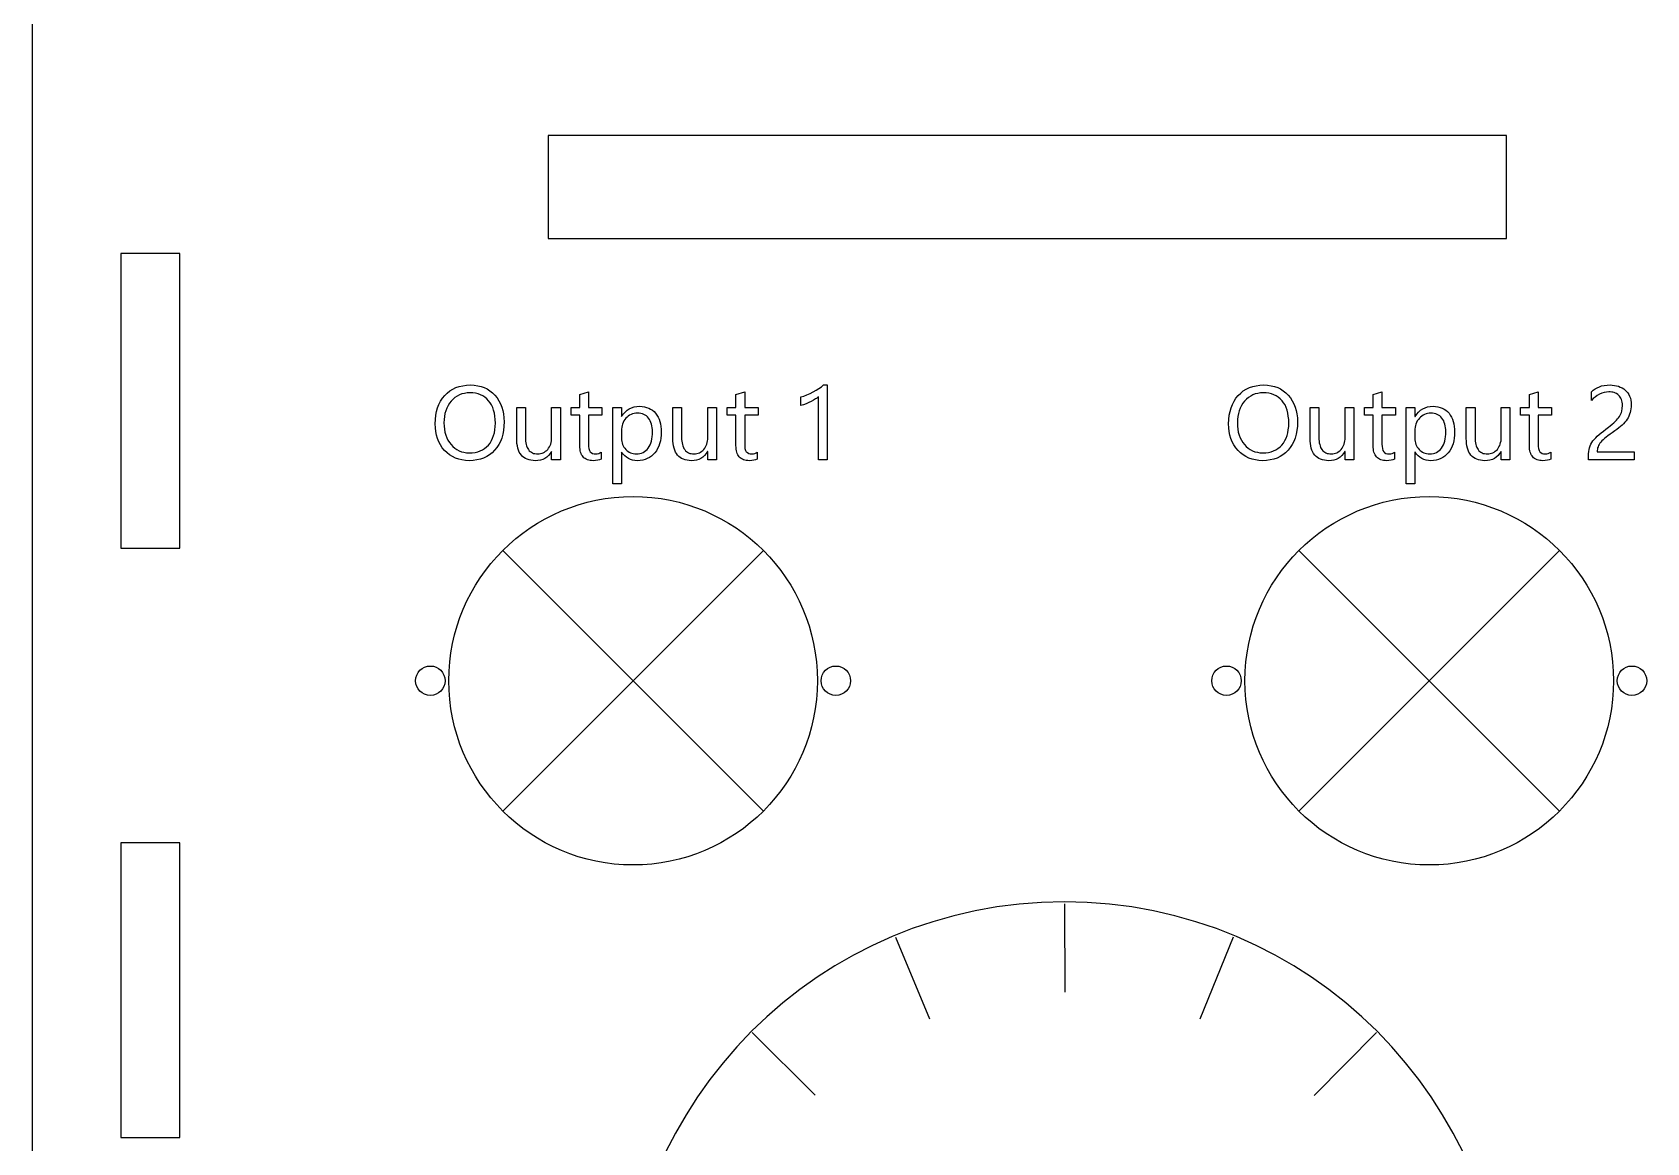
# Model space of a CAD drawing. Header units: millimetres. Extents: x 0 to 330, y 0 to 270.
# Drawn here: x 0 to 109.5, y 59.7 to 135 of the extents above; entities that cross this region are included whole.
import ezdxf

# ---------------------------------------------------------------- set-up
doc = ezdxf.new("R2010")
doc.units = ezdxf.units.MM

msp = doc.modelspace()

# ---------------------------------------------------------------- linework, layer by layer
at = {"color": 7, "linetype": 'Continuous', "lineweight": 25}
for p, q in [((0, 270), (0, 0)), ((100, 128), (35, 128)), ((35, 128), (35, 121)), ((100, 121), (100, 128)), ((35, 121), (100, 121)), ((6, 120), (6, 100)), ((10, 120), (6, 120)), ((10, 100), (10, 120)), ((6, 100), (10, 100)), ((6, 80), (6, 60)), ((10, 80), (6, 80)), ((10, 60), (10, 80)), ((6, 60), (10, 60))]:
    msp.add_line(p, q, dxfattribs=at)
at = {"color": 7, "linetype": 'Continuous'}
for p, q in [((31.91, 99.84), (49.59, 82.16)), ((49.59, 99.84), (31.91, 82.16)), ((85.91, 99.84), (103.59, 82.16)), ((103.59, 99.84), (85.91, 82.16)), ((70, 75.87), (70.03, 69.87)), ((58.55, 73.6), (60.86, 68.06)), ((81.45, 73.6), (79.18, 68.04)), ((48.83, 67.13), (53.09, 62.89)), ((91.17, 67.13), (86.95, 62.86))]:
    msp.add_line(p, q, dxfattribs=at)
at = {"color": 7, "linetype": 'Continuous', "flags": 128}
for points in [[(29.64, 105.93), (29.39, 105.95), (29.14, 105.98), (28.92, 106.03), (28.7, 106.11), (28.49, 106.21), (28.3, 106.33), (28.13, 106.47), (27.96, 106.63), (27.81, 106.81), (27.68, 107), (27.58, 107.21), (27.49, 107.43), (27.42, 107.66), (27.37, 107.91), (27.34, 108.17), (27.33, 108.44), (27.33, 108.44), (27.34, 108.73), (27.37, 109.01), (27.42, 109.27), (27.49, 109.52), (27.58, 109.75), (27.69, 109.97), (27.82, 110.17), (27.97, 110.35), (28.14, 110.52), (28.32, 110.66), (28.52, 110.79), (28.73, 110.89), (28.96, 110.97), (29.2, 111.02), (29.46, 111.05), (29.73, 111.07), (29.73, 111.07), (29.98, 111.05), (30.21, 111.02), (30.44, 110.97), (30.65, 110.89), (30.85, 110.8), (31.04, 110.68), (31.21, 110.54), (31.38, 110.37), (31.52, 110.19), (31.65, 110), (31.76, 109.79), (31.84, 109.57), (31.91, 109.34), (31.96, 109.1), (31.99, 108.84), (32, 108.56), (32, 108.56), (31.99, 108.27), (31.96, 107.99), (31.91, 107.72), (31.84, 107.47), (31.75, 107.24), (31.64, 107.03), (31.51, 106.83), (31.36, 106.64), (31.19, 106.47), (31.01, 106.33), (30.82, 106.21), (30.61, 106.11), (30.39, 106.03), (30.15, 105.98), (29.91, 105.95), (29.64, 105.93)], [(38.58, 106.04), (38.47, 105.99), (38.35, 105.96), (38.21, 105.94), (38.05, 105.93), (38.05, 105.93), (37.94, 105.94), (37.84, 105.95), (37.74, 105.97), (37.65, 106), (37.57, 106.03), (37.49, 106.08), (37.42, 106.13), (37.36, 106.19), (37.31, 106.26), (37.26, 106.33), (37.22, 106.42), (37.19, 106.51), (37.16, 106.61), (37.15, 106.72), (37.14, 106.83), (37.13, 106.96), (37.13, 106.96), (37.13, 109.03), (37.13, 109.03), (36.54, 109.03), (36.54, 109.03), (36.54, 109.55), (36.54, 109.55), (37.13, 109.55), (37.13, 109.55), (37.13, 110.42), (37.13, 110.42), (37.72, 110.61), (37.72, 110.61), (37.72, 109.55), (37.72, 109.55), (38.64, 109.55), (38.64, 109.55), (38.64, 109.03), (38.64, 109.03), (37.72, 109.03), (37.72, 109.03), (37.72, 107.05), (37.72, 107.05), (37.73, 106.89), (37.75, 106.75), (37.79, 106.63), (37.84, 106.54), (37.91, 106.48), (37.99, 106.43), (38.1, 106.4), (38.22, 106.39), (38.22, 106.39), (38.32, 106.4), (38.42, 106.42), (38.5, 106.46), (38.58, 106.51), (38.58, 106.51), (38.58, 106.04)], [(49.17, 106.04), (49.06, 105.99), (48.94, 105.96), (48.8, 105.94), (48.65, 105.93), (48.65, 105.93), (48.53, 105.94), (48.43, 105.95), (48.33, 105.97), (48.24, 106), (48.16, 106.03), (48.08, 106.08), (48.02, 106.13), (47.95, 106.19), (47.9, 106.26), (47.85, 106.33), (47.81, 106.42), (47.78, 106.51), (47.76, 106.61), (47.74, 106.72), (47.73, 106.83), (47.72, 106.96), (47.72, 106.96), (47.72, 109.03), (47.72, 109.03), (47.13, 109.03), (47.13, 109.03), (47.13, 109.55), (47.13, 109.55), (47.72, 109.55), (47.72, 109.55), (47.72, 110.42), (47.72, 110.42), (48.32, 110.61), (48.32, 110.61), (48.32, 109.55), (48.32, 109.55), (49.24, 109.55), (49.24, 109.55), (49.24, 109.03), (49.24, 109.03), (48.32, 109.03), (48.32, 109.03), (48.32, 107.05), (48.32, 107.05), (48.32, 106.89), (48.34, 106.75), (48.38, 106.63), (48.43, 106.54), (48.5, 106.48), (48.59, 106.43), (48.69, 106.4), (48.82, 106.39), (48.82, 106.39), (48.92, 106.4), (49.01, 106.42), (49.09, 106.46), (49.17, 106.51), (49.17, 106.51), (49.17, 106.04)], [(53.91, 106), (53.32, 106), (53.32, 106), (53.32, 110.27), (53.32, 110.27), (53.28, 110.24), (53.23, 110.2), (53.18, 110.16), (53.12, 110.12), (52.98, 110.04), (52.83, 109.95), (52.66, 109.87), (52.48, 109.8), (52.31, 109.73), (52.13, 109.68), (52.13, 109.68), (52.13, 110.26), (52.13, 110.26), (52.33, 110.32), (52.54, 110.4), (52.75, 110.5), (52.96, 110.6), (53.16, 110.71), (53.35, 110.83), (53.52, 110.95), (53.67, 111.07), (53.67, 111.07), (53.91, 111.07), (53.91, 111.07), (53.91, 106)], [(83.46, 105.93), (83.2, 105.95), (82.96, 105.98), (82.73, 106.03), (82.51, 106.11), (82.31, 106.21), (82.12, 106.33), (81.94, 106.47), (81.78, 106.63), (81.63, 106.81), (81.5, 107), (81.39, 107.21), (81.3, 107.43), (81.23, 107.66), (81.18, 107.91), (81.16, 108.17), (81.14, 108.44), (81.14, 108.44), (81.16, 108.73), (81.18, 109.01), (81.24, 109.27), (81.31, 109.52), (81.4, 109.75), (81.51, 109.97), (81.64, 110.17), (81.79, 110.35), (81.96, 110.52), (82.14, 110.66), (82.34, 110.79), (82.55, 110.89), (82.78, 110.97), (83.02, 111.02), (83.27, 111.05), (83.54, 111.07), (83.54, 111.07), (83.79, 111.05), (84.03, 111.02), (84.25, 110.97), (84.47, 110.89), (84.67, 110.8), (84.85, 110.68), (85.03, 110.54), (85.19, 110.37), (85.34, 110.19), (85.46, 110), (85.57, 109.79), (85.66, 109.57), (85.73, 109.34), (85.78, 109.1), (85.81, 108.84), (85.82, 108.56), (85.82, 108.56), (85.81, 108.27), (85.78, 107.99), (85.73, 107.72), (85.66, 107.47), (85.56, 107.24), (85.45, 107.03), (85.32, 106.83), (85.17, 106.64), (85.01, 106.47), (84.83, 106.33), (84.63, 106.21), (84.43, 106.11), (84.2, 106.03), (83.97, 105.98), (83.72, 105.95), (83.46, 105.93)], [(92.39, 106.04), (92.29, 105.99), (92.16, 105.96), (92.02, 105.94), (91.87, 105.93), (91.87, 105.93), (91.76, 105.94), (91.65, 105.95), (91.56, 105.97), (91.47, 106), (91.38, 106.03), (91.31, 106.08), (91.24, 106.13), (91.18, 106.19), (91.12, 106.26), (91.08, 106.33), (91.04, 106.42), (91, 106.51), (90.98, 106.61), (90.96, 106.72), (90.95, 106.83), (90.95, 106.96), (90.95, 106.96), (90.95, 109.03), (90.95, 109.03), (90.36, 109.03), (90.36, 109.03), (90.36, 109.55), (90.36, 109.55), (90.95, 109.55), (90.95, 109.55), (90.95, 110.42), (90.95, 110.42), (91.54, 110.61), (91.54, 110.61), (91.54, 109.55), (91.54, 109.55), (92.46, 109.55), (92.46, 109.55), (92.46, 109.03), (92.46, 109.03), (91.54, 109.03), (91.54, 109.03), (91.54, 107.05), (91.54, 107.05), (91.55, 106.89), (91.57, 106.75), (91.61, 106.63), (91.66, 106.54), (91.72, 106.48), (91.81, 106.43), (91.92, 106.4), (92.04, 106.39), (92.04, 106.39), (92.14, 106.4), (92.23, 106.42), (92.32, 106.46), (92.39, 106.51), (92.39, 106.51), (92.39, 106.04)], [(102.99, 106.04), (102.88, 105.99), (102.76, 105.96), (102.62, 105.94), (102.46, 105.93), (102.46, 105.93), (102.35, 105.94), (102.25, 105.95), (102.15, 105.97), (102.06, 106), (101.98, 106.03), (101.9, 106.08), (101.83, 106.13), (101.77, 106.19), (101.72, 106.26), (101.67, 106.33), (101.63, 106.42), (101.6, 106.51), (101.57, 106.61), (101.55, 106.72), (101.54, 106.83), (101.54, 106.96), (101.54, 106.96), (101.54, 109.03), (101.54, 109.03), (100.95, 109.03), (100.95, 109.03), (100.95, 109.55), (100.95, 109.55), (101.54, 109.55), (101.54, 109.55), (101.54, 110.42), (101.54, 110.42), (102.13, 110.61), (102.13, 110.61), (102.13, 109.55), (102.13, 109.55), (103.05, 109.55), (103.05, 109.55), (103.05, 109.03), (103.05, 109.03), (102.13, 109.03), (102.13, 109.03), (102.13, 107.05), (102.13, 107.05), (102.14, 106.89), (102.16, 106.75), (102.2, 106.63), (102.25, 106.54), (102.32, 106.48), (102.4, 106.43), (102.51, 106.4), (102.63, 106.39), (102.63, 106.39), (102.73, 106.4), (102.82, 106.42), (102.91, 106.46), (102.99, 106.51), (102.99, 106.51), (102.99, 106.04)], [(107.86, 109.68), (107.85, 109.79), (107.84, 109.9), (107.82, 110), (107.78, 110.09), (107.74, 110.17), (107.7, 110.25), (107.65, 110.32), (107.59, 110.38), (107.53, 110.43), (107.46, 110.48), (107.38, 110.52), (107.3, 110.55), (107.21, 110.57), (107.13, 110.59), (107.03, 110.6), (106.94, 110.61), (106.94, 110.61), (106.77, 110.59), (106.61, 110.56), (106.45, 110.51), (106.3, 110.44), (106.15, 110.35), (106.01, 110.25), (105.87, 110.14), (105.75, 110.01), (105.75, 110.01), (105.75, 110.6), (105.75, 110.6), (105.87, 110.71), (106, 110.8), (106.14, 110.88), (106.29, 110.95), (106.44, 111), (106.62, 111.04), (106.81, 111.06), (107.01, 111.07), (107.01, 111.07), (107.16, 111.06), (107.31, 111.04), (107.45, 111.02), (107.58, 110.98), (107.71, 110.93), (107.83, 110.87), (107.94, 110.8), (108.04, 110.72), (108.13, 110.63), (108.21, 110.53), (108.28, 110.42), (108.34, 110.3), (108.39, 110.17), (108.42, 110.03), (108.44, 109.89), (108.45, 109.73), (108.45, 109.73), (108.44, 109.59), (108.43, 109.45), (108.41, 109.32), (108.38, 109.2), (108.34, 109.08), (108.29, 108.96), (108.24, 108.85), (108.17, 108.75), (108.1, 108.64), (108.02, 108.54), (107.93, 108.44), (107.83, 108.34), (107.72, 108.24), (107.6, 108.15), (107.47, 108.05), (107.33, 107.95), (107.33, 107.95), (107.16, 107.83), (107.01, 107.72), (106.87, 107.61), (106.75, 107.52), (106.64, 107.43), (106.55, 107.35), (106.46, 107.27), (106.39, 107.19), (106.32, 107.11), (106.27, 107.04), (106.23, 106.96), (106.2, 106.88), (106.17, 106.8), (106.16, 106.72), (106.15, 106.62), (106.14, 106.53), (106.14, 106.53), (108.64, 106.53), (108.64, 106.53), (108.64, 106), (108.64, 106), (105.55, 106), (105.55, 106), (105.55, 106.25), (105.55, 106.25), (105.56, 106.4), (105.57, 106.55), (105.59, 106.68), (105.62, 106.81), (105.66, 106.93), (105.71, 107.05), (105.78, 107.16), (105.85, 107.27), (105.94, 107.38), (106.04, 107.49), (106.15, 107.6), (106.27, 107.71), (106.41, 107.82), (106.56, 107.94), (106.72, 108.07), (106.9, 108.21), (106.9, 108.21), (107.03, 108.3), (107.15, 108.4), (107.26, 108.49), (107.36, 108.58), (107.44, 108.67), (107.52, 108.76), (107.59, 108.84), (107.65, 108.93), (107.7, 109.02), (107.75, 109.11), (107.78, 109.2), (107.81, 109.29), (107.84, 109.48), (107.86, 109.68)], [(29.69, 110.54), (29.49, 110.53), (29.31, 110.5), (29.14, 110.46), (28.97, 110.4), (28.82, 110.32), (28.67, 110.22), (28.54, 110.11), (28.41, 109.98), (28.3, 109.83), (28.2, 109.67), (28.11, 109.5), (28.04, 109.32), (27.99, 109.13), (27.95, 108.93), (27.93, 108.72), (27.92, 108.49), (27.92, 108.49), (27.93, 108.27), (27.95, 108.06), (27.99, 107.86), (28.04, 107.67), (28.11, 107.49), (28.19, 107.32), (28.29, 107.16), (28.4, 107.02), (28.52, 106.89), (28.66, 106.77), (28.8, 106.68), (28.95, 106.6), (29.11, 106.54), (29.28, 106.5), (29.46, 106.47), (29.64, 106.46), (29.64, 106.46), (29.84, 106.47), (30.03, 106.49), (30.21, 106.54), (30.38, 106.59), (30.53, 106.67), (30.68, 106.76), (30.81, 106.87), (30.94, 106.99), (31.05, 107.13), (31.14, 107.29), (31.22, 107.45), (31.29, 107.63), (31.34, 107.83), (31.38, 108.03), (31.4, 108.25), (31.41, 108.48), (31.41, 108.48), (31.4, 108.72), (31.38, 108.95), (31.34, 109.16), (31.29, 109.36), (31.23, 109.54), (31.15, 109.71), (31.06, 109.86), (30.95, 110), (30.83, 110.13), (30.7, 110.24), (30.56, 110.33), (30.4, 110.41), (30.24, 110.46), (30.07, 110.51), (29.88, 110.53), (29.69, 110.54)], [(35.82, 106), (35.22, 106), (35.22, 106), (35.22, 106.56), (35.22, 106.56), (35.21, 106.56), (35.21, 106.56), (35.12, 106.42), (35.01, 106.29), (34.89, 106.18), (34.76, 106.09), (34.62, 106.02), (34.46, 105.97), (34.3, 105.94), (34.12, 105.93), (34.12, 105.93), (33.97, 105.94), (33.82, 105.96), (33.69, 105.99), (33.57, 106.03), (33.45, 106.08), (33.35, 106.15), (33.26, 106.22), (33.17, 106.31), (33.1, 106.41), (33.03, 106.52), (32.98, 106.65), (32.93, 106.78), (32.9, 106.93), (32.87, 107.09), (32.86, 107.26), (32.86, 107.44), (32.86, 107.44), (32.86, 109.55), (32.86, 109.55), (33.45, 109.55), (33.45, 109.55), (33.45, 107.52), (33.45, 107.52), (33.45, 107.38), (33.46, 107.26), (33.48, 107.14), (33.5, 107.03), (33.53, 106.93), (33.57, 106.83), (33.61, 106.75), (33.66, 106.68), (33.71, 106.61), (33.78, 106.55), (33.85, 106.5), (33.92, 106.46), (34, 106.43), (34.09, 106.41), (34.19, 106.4), (34.29, 106.39), (34.29, 106.39), (34.39, 106.4), (34.48, 106.41), (34.58, 106.44), (34.66, 106.47), (34.74, 106.52), (34.82, 106.57), (34.89, 106.63), (34.96, 106.7), (35.02, 106.78), (35.08, 106.87), (35.12, 106.96), (35.16, 107.06), (35.19, 107.16), (35.21, 107.27), (35.22, 107.38), (35.22, 107.5), (35.22, 107.5), (35.22, 109.55), (35.22, 109.55), (35.82, 109.55), (35.82, 109.55), (35.82, 106)], [(39.97, 106.51), (39.96, 106.51), (39.96, 106.51), (39.96, 104.36), (39.96, 104.36), (39.37, 104.36), (39.37, 104.36), (39.37, 109.55), (39.37, 109.55), (39.96, 109.55), (39.96, 109.55), (39.96, 108.93), (39.96, 108.93), (39.97, 108.93), (39.97, 108.93), (40.08, 109.09), (40.21, 109.23), (40.34, 109.35), (40.49, 109.45), (40.65, 109.52), (40.82, 109.58), (41.01, 109.61), (41.2, 109.62), (41.2, 109.62), (41.37, 109.61), (41.53, 109.59), (41.67, 109.55), (41.81, 109.5), (41.94, 109.43), (42.06, 109.35), (42.17, 109.26), (42.27, 109.15), (42.36, 109.02), (42.44, 108.89), (42.51, 108.75), (42.56, 108.59), (42.6, 108.43), (42.63, 108.26), (42.65, 108.07), (42.66, 107.88), (42.66, 107.88), (42.65, 107.66), (42.63, 107.46), (42.6, 107.27), (42.55, 107.08), (42.49, 106.91), (42.41, 106.75), (42.33, 106.6), (42.22, 106.46), (42.11, 106.34), (41.99, 106.23), (41.86, 106.14), (41.71, 106.07), (41.56, 106.01), (41.4, 105.97), (41.22, 105.94), (41.04, 105.93), (41.04, 105.93), (40.87, 105.94), (40.71, 105.97), (40.57, 106.02), (40.43, 106.08), (40.3, 106.16), (40.18, 106.26), (40.07, 106.38), (39.97, 106.51)], [(46.41, 106), (45.82, 106), (45.82, 106), (45.82, 106.56), (45.82, 106.56), (45.8, 106.56), (45.8, 106.56), (45.71, 106.42), (45.6, 106.29), (45.48, 106.18), (45.35, 106.09), (45.21, 106.02), (45.06, 105.97), (44.89, 105.94), (44.71, 105.93), (44.71, 105.93), (44.56, 105.94), (44.41, 105.96), (44.28, 105.99), (44.16, 106.03), (44.04, 106.08), (43.94, 106.15), (43.85, 106.22), (43.76, 106.31), (43.69, 106.41), (43.63, 106.52), (43.57, 106.65), (43.53, 106.78), (43.49, 106.93), (43.47, 107.09), (43.45, 107.26), (43.45, 107.44), (43.45, 107.44), (43.45, 109.55), (43.45, 109.55), (44.04, 109.55), (44.04, 109.55), (44.04, 107.52), (44.04, 107.52), (44.04, 107.38), (44.05, 107.26), (44.07, 107.14), (44.09, 107.03), (44.12, 106.93), (44.16, 106.83), (44.2, 106.75), (44.25, 106.68), (44.31, 106.61), (44.37, 106.55), (44.44, 106.5), (44.51, 106.46), (44.6, 106.43), (44.68, 106.41), (44.78, 106.4), (44.88, 106.39), (44.88, 106.39), (44.98, 106.4), (45.08, 106.41), (45.17, 106.44), (45.25, 106.47), (45.33, 106.52), (45.41, 106.57), (45.48, 106.63), (45.55, 106.7), (45.61, 106.78), (45.67, 106.87), (45.71, 106.96), (45.75, 107.06), (45.78, 107.16), (45.8, 107.27), (45.81, 107.38), (45.82, 107.5), (45.82, 107.5), (45.82, 109.55), (45.82, 109.55), (46.41, 109.55), (46.41, 109.55), (46.41, 106)], [(83.5, 110.54), (83.31, 110.53), (83.13, 110.5), (82.95, 110.46), (82.79, 110.4), (82.64, 110.32), (82.49, 110.22), (82.35, 110.11), (82.23, 109.98), (82.11, 109.83), (82.01, 109.67), (81.93, 109.5), (81.86, 109.32), (81.81, 109.13), (81.77, 108.93), (81.74, 108.72), (81.74, 108.49), (81.74, 108.49), (81.74, 108.27), (81.77, 108.06), (81.8, 107.86), (81.86, 107.67), (81.92, 107.49), (82.01, 107.32), (82.1, 107.16), (82.21, 107.02), (82.34, 106.89), (82.47, 106.77), (82.61, 106.68), (82.76, 106.6), (82.92, 106.54), (83.09, 106.5), (83.27, 106.47), (83.46, 106.46), (83.46, 106.46), (83.66, 106.47), (83.85, 106.49), (84.03, 106.54), (84.19, 106.59), (84.35, 106.67), (84.49, 106.76), (84.63, 106.87), (84.75, 106.99), (84.86, 107.13), (84.96, 107.29), (85.04, 107.45), (85.11, 107.63), (85.16, 107.83), (85.19, 108.03), (85.22, 108.25), (85.22, 108.48), (85.22, 108.48), (85.22, 108.72), (85.19, 108.95), (85.16, 109.16), (85.11, 109.36), (85.04, 109.54), (84.97, 109.71), (84.87, 109.86), (84.77, 110), (84.64, 110.13), (84.51, 110.24), (84.37, 110.33), (84.22, 110.41), (84.06, 110.46), (83.88, 110.51), (83.7, 110.53), (83.5, 110.54)], [(89.63, 106), (89.04, 106), (89.04, 106), (89.04, 106.56), (89.04, 106.56), (89.03, 106.56), (89.03, 106.56), (88.93, 106.42), (88.83, 106.29), (88.71, 106.18), (88.58, 106.09), (88.43, 106.02), (88.28, 105.97), (88.11, 105.94), (87.93, 105.93), (87.93, 105.93), (87.78, 105.94), (87.64, 105.96), (87.5, 105.99), (87.38, 106.03), (87.27, 106.08), (87.16, 106.15), (87.07, 106.22), (86.99, 106.31), (86.91, 106.41), (86.85, 106.52), (86.79, 106.65), (86.75, 106.78), (86.72, 106.93), (86.69, 107.09), (86.68, 107.26), (86.67, 107.44), (86.67, 107.44), (86.67, 109.55), (86.67, 109.55), (87.26, 109.55), (87.26, 109.55), (87.26, 107.52), (87.26, 107.52), (87.27, 107.38), (87.28, 107.26), (87.29, 107.14), (87.32, 107.03), (87.35, 106.93), (87.38, 106.83), (87.42, 106.75), (87.47, 106.68), (87.53, 106.61), (87.59, 106.55), (87.66, 106.5), (87.74, 106.46), (87.82, 106.43), (87.91, 106.41), (88, 106.4), (88.11, 106.39), (88.11, 106.39), (88.2, 106.4), (88.3, 106.41), (88.39, 106.44), (88.48, 106.47), (88.56, 106.52), (88.64, 106.57), (88.71, 106.63), (88.78, 106.7), (88.84, 106.78), (88.89, 106.87), (88.94, 106.96), (88.97, 107.06), (89, 107.16), (89.02, 107.27), (89.04, 107.38), (89.04, 107.5), (89.04, 107.5), (89.04, 109.55), (89.04, 109.55), (89.63, 109.55), (89.63, 109.55), (89.63, 106)], [(93.79, 106.51), (93.78, 106.51), (93.78, 106.51), (93.78, 104.36), (93.78, 104.36), (93.18, 104.36), (93.18, 104.36), (93.18, 109.55), (93.18, 109.55), (93.78, 109.55), (93.78, 109.55), (93.78, 108.93), (93.78, 108.93), (93.79, 108.93), (93.79, 108.93), (93.9, 109.09), (94.02, 109.23), (94.16, 109.35), (94.31, 109.45), (94.47, 109.52), (94.64, 109.58), (94.82, 109.61), (95.02, 109.62), (95.02, 109.62), (95.18, 109.61), (95.34, 109.59), (95.49, 109.55), (95.63, 109.5), (95.76, 109.43), (95.88, 109.35), (95.99, 109.26), (96.09, 109.15), (96.18, 109.02), (96.26, 108.89), (96.32, 108.75), (96.38, 108.59), (96.42, 108.43), (96.45, 108.26), (96.47, 108.07), (96.47, 107.88), (96.47, 107.88), (96.47, 107.66), (96.45, 107.46), (96.41, 107.27), (96.37, 107.08), (96.3, 106.91), (96.23, 106.75), (96.14, 106.6), (96.04, 106.46), (95.93, 106.34), (95.8, 106.23), (95.67, 106.14), (95.53, 106.07), (95.37, 106.01), (95.21, 105.97), (95.04, 105.94), (94.85, 105.93), (94.85, 105.93), (94.69, 105.94), (94.53, 105.97), (94.38, 106.02), (94.24, 106.08), (94.12, 106.16), (94, 106.26), (93.89, 106.38), (93.79, 106.51)], [(100.22, 106), (99.63, 106), (99.63, 106), (99.63, 106.56), (99.63, 106.56), (99.62, 106.56), (99.62, 106.56), (99.52, 106.42), (99.42, 106.29), (99.3, 106.18), (99.17, 106.09), (99.03, 106.02), (98.87, 105.97), (98.71, 105.94), (98.53, 105.93), (98.53, 105.93), (98.37, 105.94), (98.23, 105.96), (98.1, 105.99), (97.97, 106.03), (97.86, 106.08), (97.76, 106.15), (97.66, 106.22), (97.58, 106.31), (97.5, 106.41), (97.44, 106.52), (97.39, 106.65), (97.34, 106.78), (97.31, 106.93), (97.28, 107.09), (97.27, 107.26), (97.26, 107.44), (97.26, 107.44), (97.26, 109.55), (97.26, 109.55), (97.86, 109.55), (97.86, 109.55), (97.86, 107.52), (97.86, 107.52), (97.86, 107.38), (97.87, 107.26), (97.89, 107.14), (97.91, 107.03), (97.94, 106.93), (97.97, 106.83), (98.02, 106.75), (98.07, 106.68), (98.12, 106.61), (98.18, 106.55), (98.25, 106.5), (98.33, 106.46), (98.41, 106.43), (98.5, 106.41), (98.6, 106.4), (98.7, 106.39), (98.7, 106.39), (98.8, 106.4), (98.89, 106.41), (98.98, 106.44), (99.07, 106.47), (99.15, 106.52), (99.23, 106.57), (99.3, 106.63), (99.37, 106.7), (99.43, 106.78), (99.48, 106.87), (99.53, 106.96), (99.57, 107.06), (99.59, 107.16), (99.62, 107.27), (99.63, 107.38), (99.63, 107.5), (99.63, 107.5), (99.63, 109.55), (99.63, 109.55), (100.22, 109.55), (100.22, 109.55), (100.22, 106)], [(39.96, 107.95), (39.96, 107.45), (39.96, 107.45), (39.96, 107.34), (39.98, 107.24), (40, 107.14), (40.03, 107.04), (40.07, 106.95), (40.12, 106.86), (40.18, 106.78), (40.25, 106.7), (40.32, 106.63), (40.4, 106.57), (40.48, 106.52), (40.57, 106.47), (40.66, 106.44), (40.76, 106.41), (40.86, 106.4), (40.97, 106.39), (40.97, 106.39), (41.09, 106.4), (41.21, 106.42), (41.32, 106.45), (41.43, 106.49), (41.52, 106.55), (41.61, 106.62), (41.7, 106.7), (41.77, 106.79), (41.84, 106.89), (41.9, 107.01), (41.95, 107.13), (41.99, 107.26), (42.02, 107.41), (42.05, 107.56), (42.06, 107.72), (42.07, 107.89), (42.07, 107.89), (42.06, 108.04), (42.05, 108.17), (42.03, 108.3), (42, 108.42), (41.96, 108.53), (41.91, 108.64), (41.86, 108.73), (41.79, 108.82), (41.72, 108.9), (41.65, 108.97), (41.56, 109.03), (41.47, 109.07), (41.38, 109.11), (41.28, 109.14), (41.17, 109.15), (41.05, 109.16), (41.05, 109.16), (40.93, 109.15), (40.82, 109.14), (40.71, 109.11), (40.61, 109.07), (40.51, 109.02), (40.42, 108.96), (40.34, 108.89), (40.26, 108.81), (40.19, 108.72), (40.13, 108.63), (40.08, 108.53), (40.04, 108.42), (40, 108.31), (39.98, 108.2), (39.97, 108.07), (39.96, 107.95)], [(93.78, 107.95), (93.78, 107.45), (93.78, 107.45), (93.78, 107.34), (93.79, 107.24), (93.82, 107.14), (93.85, 107.04), (93.89, 106.95), (93.94, 106.86), (93.99, 106.78), (94.06, 106.7), (94.14, 106.63), (94.21, 106.57), (94.3, 106.52), (94.38, 106.47), (94.48, 106.44), (94.57, 106.41), (94.68, 106.4), (94.78, 106.39), (94.78, 106.39), (94.91, 106.4), (95.03, 106.42), (95.14, 106.45), (95.24, 106.49), (95.34, 106.55), (95.43, 106.62), (95.51, 106.7), (95.59, 106.79), (95.66, 106.89), (95.72, 107.01), (95.77, 107.13), (95.81, 107.26), (95.84, 107.41), (95.86, 107.56), (95.88, 107.72), (95.88, 107.89), (95.88, 107.89), (95.88, 108.04), (95.86, 108.17), (95.84, 108.3), (95.81, 108.42), (95.77, 108.53), (95.73, 108.64), (95.67, 108.73), (95.61, 108.82), (95.54, 108.9), (95.46, 108.97), (95.38, 109.03), (95.29, 109.07), (95.19, 109.11), (95.09, 109.14), (94.98, 109.15), (94.87, 109.16), (94.87, 109.16), (94.75, 109.15), (94.64, 109.14), (94.53, 109.11), (94.42, 109.07), (94.33, 109.02), (94.24, 108.96), (94.15, 108.89), (94.08, 108.81), (94.01, 108.72), (93.94, 108.63), (93.89, 108.53), (93.85, 108.42), (93.82, 108.31), (93.79, 108.2), (93.78, 108.07), (93.78, 107.95)]]:
    msp.add_lwpolyline(points, dxfattribs=at)
at = {"color": 7, "linetype": 'Continuous'}
for centre in [(40.75, 91), (94.75, 91)]:
    msp.add_circle(centre, 12.5, dxfattribs=at)
at = {"color": 7, "linetype": 'Continuous', "lineweight": 25}
for centre in [(27, 91), (54.5, 91), (81, 91), (108.5, 91)]:
    msp.add_circle(centre, 1, dxfattribs=at)
at = {"color": 7, "linetype": 'Continuous'}
msp.add_arc((70, 46), 30, 0, 180, dxfattribs=at)

doc.saveas('drawing.dxf')
